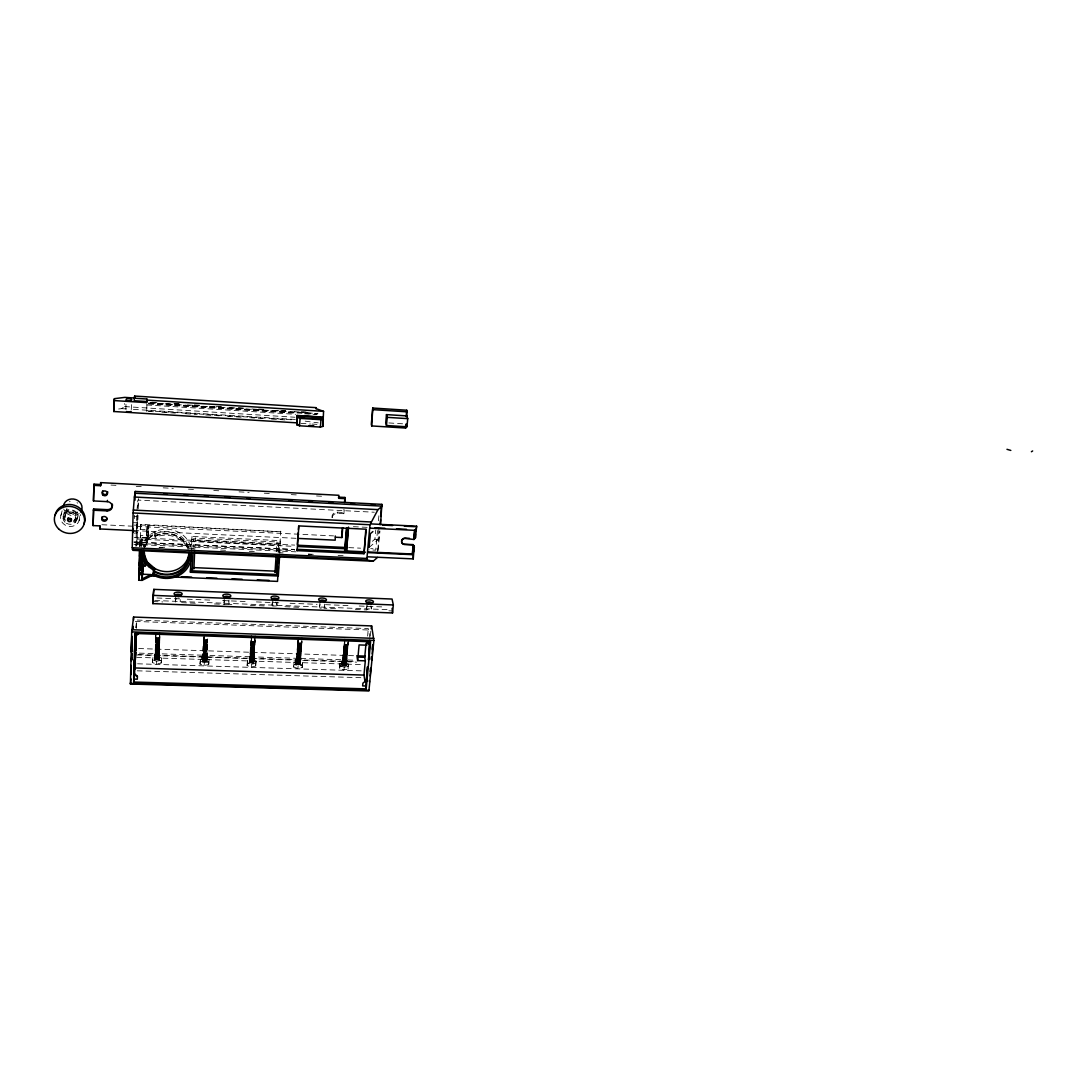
<?xml version="1.0" encoding="UTF-8"?>
<svg xmlns="http://www.w3.org/2000/svg" width="1087" height="1087" viewBox="0 0 1087 1087"><rect width="100%" height="100%" fill="white"/><g stroke="black" fill="none" stroke-linecap="round" stroke-linejoin="round"><path stroke-width="0.75" stroke-dasharray="5 3.75" d="M155.672 635.827L155.088 659.524L156.148 659.918L159.422 658.994L159.735 637.525M346.794 658.464L346.345 665.421L342.459 665.557L343.071 658.423L346.794 658.464L348.044 644.088M377.474 553.242L377.488 548.976L370.721 548.65M155.944 632.512L155.808 637.471L156.881 637.852L156.148 659.918L155.821 632.593M206.938 653.83L203.079 653.79L203.038 661.222L206.992 660.529L207.631 639.197L206.598 661.1L206.598 639.55L205.959 661.372C206.598 651.167 205.348 642.607 203.826 634.292M203.962 634.21L203.812 661.453L204.832 639.523L205.144 661.521L206.598 639.55L205.565 661.467L205.266 639.577L204.247 661.507L204.057 639.292L203.038 661.222L202.264 660.488L203.079 653.79M159.585 654.374L159.218 659.401L159.843 635.705M254.086 655.393L253.978 662.255L249.847 662.581L250.282 655.352L254.086 655.393L254.983 640.841M251.668 635.868L251.355 663.029L252.673 641.235L251.151 640.786L251.287 635.977M203.636 637.512L202.739 661.059L203.758 639.142M250.282 655.352L250.159 662.73L251.464 640.95M251.423 635.895L250.92 662.961L252.238 641.167L252.238 663.029L253.57 641.248L254.372 641.113L253.04 662.893L252.673 641.235L252.66 662.988L253.991 641.194L253.651 662.622L255.024 640.569M301.778 642.471L300.121 657.2L296.941 656.888L296.629 658.301L254.059 656.901L253.855 662.445L254.29 657.486M155.808 637.471L155.088 659.524L155.319 652.2L159.232 652.254M155.74 635.596L155.74 659.823L156.46 637.756L157.044 659.999L157.778 637.933L159.082 637.784L158.335 659.85L157.778 637.933L156.881 637.852L157.493 659.986L158.226 637.933L158.688 659.727L159.585 632.58M302.2 667.554L302.444 662.594L298.232 661.236L293.966 662.132L293.707 667.092L297.92 668.451L302.2 667.554L302.444 662.594M136.337 627.783L136.31 626.37L136.16 627.498M159.504 654.673L159.395 658.79M118.632 408.997L121.595 408.63L124.57 406.579L124.638 403.522M125.861 409.296L125.997 403.06M207.209 655.937L206.802 660.923L207.685 638.911M298.585 637.525L297.933 664.524L300.46 663.749L300.705 656.928M131.282 409.622L131.541 402.856M298.191 637.634L298.001 642.431L299.536 642.865L297.933 664.524L295.868 663.301L297.987 640.583M134.503 518.581L134.584 515.252M250.948 640.773L249.847 662.581L251.151 640.786M136.758 515.455L135.943 546.19L137.505 535.592M136.704 533.309L137.533 514.79L136.948 532.657L134.38 533.201M136.785 545.878L138.049 515.469M138.226 508.77L138.497 498.539M136.527 628.3L136.758 620.038L368.303 628.585L369.879 637.593M139.625 546.761L140.454 535.511L148.471 535.891L148.783 525.374L147.886 540.348L146.487 542.087L141.446 541.856L141.215 550.117M140.739 524.98L280.813 531.76L140.834 524.355L140.06 530.904L140.699 526.488M140.237 546.258L140.834 524.355M141.84 545.592L142.071 537.386L148.104 537.562M300.827 659.007L300.365 663.94L301.901 641.262M153.416 411.728L146.677 411.307L146.962 403.861M147.098 534.953L147.302 536.475L148.389 536.516L148.511 534.383L147.18 534.328L148.43 535.021M147.275 528.948L147.316 527.44L148.661 527.508L148.606 529.002L147.275 528.948L148.606 529.002M159.286 658.6L159.273 654.945L159.096 658.409L159.096 655.067L158.838 658.233L154.653 658.749L154.789 654.211L154.639 658.953L154.802 654.061L154.707 659.157L154.857 653.912M155.224 658.192L154.816 654.374L154.762 658.545L155.305 654.945M296.941 656.888L296.724 664.239L298.314 642.58M298.341 637.566L297.498 664.456L299.102 642.811L298.803 664.537L300.406 642.879L301.194 642.743L299.591 664.388L299.971 642.893L299.917 664.266L301.873 637.634M159.422 658.994L159.558 654.523M203.704 637.281L202.264 660.488M293.707 667.092L293.775 664.85L298.042 663.953L302.24 665.298M293.966 662.132L293.898 664.374L298.123 665.733L302.403 664.836M152.329 662.594L152.9 657.553L157.493 656.657L161.637 658.029L161.542 660.787L161.08 663.07L156.474 663.98L152.329 662.594L152.9 657.553M159.218 659.401L159.395 653.926M155.93 657.948L156.025 655.257M156.474 663.98L156.555 661.195L152.411 659.823M161.542 660.787L157.411 659.415L157.493 656.657M155.319 652.2L155.387 659.687L156.107 637.621L156.582 659.986L157.316 637.92L157.928 659.931L158.675 637.879L158.987 659.564L159.966 632.729M161.08 663.07L161.637 658.029M202.467 655.787C198.038 661.467 208.595 660.651 206.679 656.616L206.951 660.325M344.973 639.17L343.981 666.005L345.856 644.482L344.321 644.047L344.565 639.278M175.387 600.812L175.591 595.173M297.906 640.814L296.411 664.075L298.001 642.431M346.386 664.836L346.875 660.38L346.454 665.04L342.894 664.008L342.908 661.29L342.554 664.116L342.704 661.181L342.283 664.252L342.405 660.937L342.065 664.415L342.31 660.801L341.929 664.592L342.242 660.516L341.875 664.782L344.239 642.444M159.735 632.661L159.49 644.904L155.563 644.849L154.707 659.157M343.071 658.423L342.772 665.72L344.633 644.197M344.715 639.21L343.546 665.937L345.421 644.414L344.851 666.018L346.726 644.496L347.487 644.36L345.612 665.869L346.291 644.509L345.924 665.747L348.22 639.278M191.326 552.767L192.005 536.448L280.229 540.619L279.794 553.446M193.051 549.465L193.54 538.962L195.184 539.043L195.252 538.092L276.9 541.937L276.954 542.889L278.571 542.957L278.286 551.693M194.763 549.574L195.252 538.092M202.345 660.692L202.562 655.488M202.793 659.741L202.481 655.937L202.372 660.081L202.929 656.494M206.992 660.529L207.182 656.086M251.056 640.46L249.344 662.01L249.602 657.322L249.344 661.806L249.602 657.472L249.426 661.603L249.725 657.771L249.589 661.426L249.847 657.907L253.896 658.043L253.828 661.657L254.168 657.771L253.964 661.847L254.249 657.635L254.005 662.051M156.8 657.852L156.297 655.339L156.351 657.88L156.596 655.393L156.8 657.852L157.221 655.447L158.892 655.176M158.987 659.564L159.245 653.776L202.807 655.216M199.994 664.116L200.47 659.089L204.954 658.206L209.112 659.564L208.976 662.309L208.663 664.578L204.166 665.489L199.994 664.116L200.47 659.089M206.802 660.923L207.06 655.488M203.473 659.496L203.609 656.82M204.166 665.489L204.288 662.73L200.117 661.358M208.976 662.309L204.818 660.95L204.954 658.206M253.624 661.467L253.488 658.26M208.663 664.578L209.112 659.564M344.294 642.784L342.459 665.557L344.321 644.047M140.006 540.511L141.677 540.592L141.5 545.756L139.815 545.688L140.006 540.511L140.237 538.948L141.908 539.03L141.609 546.163M224.031 602.728L224.33 597.13M228.868 602.918L229.017 600.119M296.629 658.301L295.868 663.301M156.908 655.434L157.697 657.893L157.832 655.434M249.426 662.2L249.725 657.037M253.706 658.165C255.907 662.282 246.953 662.16 249.996 658.043M254.983 635.963L253.38 662.771L253.57 641.248L251.804 663.056L251.831 641.072L250.513 662.866L250.717 648.083L254.535 648.137L255.132 636.044M249.426 661.603L249.643 657.621M253.828 661.657L254.045 657.907M204.329 659.388L203.88 656.888L203.894 659.415L204.166 656.956L204.329 659.388L204.777 657.01L206.462 656.725M206.598 661.1L206.924 655.352L249.983 656.765M247.116 665.611L247.483 660.624L251.858 659.727L256.043 661.086L255.69 666.073L251.314 666.983L247.116 665.611L247.32 663.355L251.695 662.459L255.88 663.899M296.194 659.007L295.936 663.111L296.289 659.293L296.085 662.921L296.398 659.429L296.316 662.757L299.795 662.798L300.202 659.687L300.08 662.961L300.392 659.564L300.297 663.152L300.678 659.306L300.433 663.355L300.773 659.157L300.488 663.559M251.314 666.983L251.477 664.239L255.866 663.342L256.043 661.086L255.69 666.073L256.043 661.086M253.855 662.445L255.323 636.112M193.54 538.962L193.404 541.19L278.72 545.171M192.005 536.448L191.801 539.614L280.432 543.772M272.117 604.63L272.484 599.059M276.261 551.68L276.9 541.937M278.041 551.082L278.571 542.957M279.345 552.631L280.772 531.135M276.9 604.807L277.076 602.035M204.465 656.983L205.226 659.429L205.389 656.983M295.99 663.709L296.343 658.573M295.936 663.111L296.221 659.157M300.297 663.152L300.555 659.442M253.353 661.29L253.244 658.355L253.013 661.154L252.972 658.437L252.619 661.032L252.7 658.491L252.198 660.964L252.102 658.545L251.314 660.91L251.491 658.532M345.72 664.279L345.938 661.29M297.145 659.877L296.955 662.526L296.534 659.564M297.92 668.451L298.123 665.733M316.793 414.568L317.947 413.169M300.365 663.94L302.186 637.784M346.78 660.665L346.454 665.04L346.848 660.516M319.673 606.084L319.972 602.252M324.334 607.103L324.565 604.127M341.902 664.986L342.269 660.366M252.198 660.964L252.401 658.532M332.174 517.629A4.878 4.484 -7.1 0 1 337.405 513.377L343.886 513.703L343.954 509.151M342.011 665.19L342.432 660.081M342.283 664.252L342.541 661.073M346.237 664.633L346.536 660.95M136.962 510.7L137.859 500.088L374.308 512.235M343.886 513.703L344.171 510.36M341.929 664.592L342.256 660.665M297.77 662.418L297.403 659.945L297.349 662.445L297.675 660.013L297.77 662.418L298.273 660.067L299.971 659.782M339.701 666.317L339.932 663.613L344.09 662.73L348.316 664.075L348.166 669.008L344.008 669.918L339.769 668.559L339.701 666.317L343.859 665.434L348.085 666.766L348.166 669.008M339.769 668.559L339.932 663.613M343.859 665.434L344.09 662.73M344.008 669.918L344.239 667.201L348.411 666.304M348.506 639.414L346.345 665.421L348.193 642.879M348.085 666.766L348.316 664.075M247.483 660.624L247.279 662.88L251.477 664.239M366.632 607.932L366.998 603.992M372.379 541.285L374.906 539.125L375.749 530.048M367.61 636.085L368.303 628.585M377.515 530.565L375.694 550.171L368.941 549.845M378.425 520.768L379.037 514.233M371.251 608.951L371.523 606.084M369.118 547.44L377.936 539.845L379.064 527.752M377.787 549.886L379.512 531.475M378.072 550.837L379.934 530.972M370.314 636.126L370.884 630.093M297.974 660.04L298.64 662.459L298.871 660.04M301.996 637.716L301.248 649.713L297.471 649.673L297.091 664.361L298.68 642.702L298.381 664.551L299.536 642.865L299.224 664.483L300.827 642.825L300.175 664.116L300.651 658.437L342.731 659.823M343.927 661.548L344.565 663.953L345.123 661.507L344.987 664.035L345.408 661.453L345.367 664.143C347.392 660.665 343.125 660.638 343.696 663.899L343.927 661.548L343.125 661.385M344.565 663.953L344.824 661.548M348.343 639.36L347.419 651.29L343.696 651.249L343.139 665.842L345.014 644.319L344.416 666.032L345.856 644.482L345.245 665.964L347.12 644.442L346.169 665.597L346.712 659.945L354.702 660.217M249.82 661.263L250.187 658.165L250.119 661.127L250.404 658.26L250.486 661.018L250.907 658.423L251.314 660.91M186.692 546.639A23.343 20.87 4.8 0 0 155.033 537.467L155.577 533.024L150.631 536.136L146.799 540.293L146.201 544.777L144.775 543.962L145.373 539.478L149.49 535.021L154.775 531.692A24.838 22.243 5 0 1 190.728 546.978M188.214 549.995A22.528 20.15 4.9 0 0 155.618 536.163L155.93 533.622L154.775 531.692L154.232 536.122L155.033 537.467M296.316 662.757L296.71 659.687L296.955 662.526M135.753 627.675L136.758 620.038M145.291 546.815L147.438 540.66L151.147 536.625L155.93 533.622A22.433 20.096 5 0 1 188.391 547.427M146.759 537.494L148.009 538.201M146.854 529.709L147.452 525.306M144.693 548.011L145.033 545.429L142.723 544.764L142.098 549.275M146.813 531.217L147.397 526.815L146.487 542.087L146.976 529.953L148.321 530.021L146.894 530.592M144.326 545.226L143.973 547.794L147.438 540.66L145.373 539.478L142.723 544.764M141.446 541.856L142.071 537.386M139.938 546.122L140.237 538.948M137.505 507.86L138.402 502.058M157.697 657.893L158.403 655.339L158.512 658.097L158.661 655.257L158.838 658.233M205.226 659.429L205.959 656.888L206.027 659.632L206.231 656.82L206.367 659.768M342.894 664.008L343.37 661.453L343.696 663.899M298.64 662.459L299.455 659.958L299.455 662.649L299.727 659.877L299.795 662.798M79.093 520.673A9.498 8.411 11.6 0 0 67.625 509.749A9.498 8.411 11.6 0 0 63.25 523.662A9.498 8.411 11.6 0 0 79.093 520.673L80.574 514.531M76.756 520.007L78.807 511.597M75.18 519.545L75.519 518.159M74.921 522.725L77.585 511.95A6.943 6.169 12 0 1 66.348 509.382M64.812 516.556L65.179 515.17M65.75 512.847L66.932 508.376M63.032 516.882L65.071 509.287M60.872 515.415L62.122 510.822M276.682 606.03L276.791 605.636A4.864 4.552 6.6 0 0 276.832 603.978L275.772 601.994M335.57 608.72L324.021 608.272L324.266 607.511A4.81 4.525 11.8 0 0 324.293 605.853L323.899 604.725M214.424 603.964L228.487 604.521L228.759 603.747A4.919 4.579 1.9 0 0 228.814 602.089L228.243 600.622M143.43 546.625L144.775 543.962M320.162 604.576L319.741 605.676A4.81 4.511 12.4 0 0 319.7 607.32L319.918 608.109L324.021 608.272M224.832 600.486L224.153 601.899A4.919 4.579 2.3 0 0 224.085 603.57L224.289 604.358M147.085 537.617L148.471 535.891L147.886 540.348L139.815 539.967M367.542 605.88L366.699 607.538A4.769 4.484 17.9 0 0 366.686 609.168C367.012 609.848 370.912 609.97 371.197 609.345A4.769 4.484 17.4 0 0 371.197 607.715L370.368 605.989M273.394 601.899L272.226 603.801A4.864 4.552 7.1 0 0 272.171 605.459L272.266 605.853M177.045 597.891L175.51 599.983A4.973 4.606 -1.7 0 0 175.415 601.654L175.496 602.062M272.81 606.03L275.731 605.975M204.288 662.73L208.799 661.82M200.334 661.847L204.818 660.95M152.805 660.325L157.411 659.415M156.555 661.195L161.175 660.298M137.56 663.79L361.985 670.883M137.22 670.815L361.713 677.717M138.647 648.531L356.685 655.828M139.313 653.124L155.088 653.64M138.266 654.578L356.631 661.725M136.527 654.945L356.685 662.132M136.704 657.322L362.637 664.646M135.304 621.438L369.186 630.025M156.908 597.986L178.825 598.855M187.263 599.195L212.549 600.187M222.658 600.595L247.945 601.6M256.383 601.926L281.669 602.932M290.093 603.271L317.064 604.331M325.489 604.671L350.788 605.676M359.213 606.002L382.814 606.94M154.734 600.5L389.16 609.725M153.09 601.559L162.751 601.94M181.515 602.674L196.326 603.258M228.487 604.521L231.871 604.657M250.431 605.377L265.636 605.975M284.876 606.736L301.561 607.388M355.367 609.494L366.903 609.943M388.861 610.812L392.108 610.935M134.177 537.576L294.686 545.09M348.764 547.631L360.585 548.174M146.718 539.003L148.049 539.07M137.41 539.043L294.577 546.381M146.623 539.641L147.968 539.709M133.891 541.965L294.373 549.397M134.054 542.182L294.373 549.601M137.139 543.432L294.495 550.701M139.802 544.478L141.487 544.56M133.918 544.37L296.017 551.829M139.815 545.144L141.487 545.226M159.64 547.277L166.406 547.59M188.404 548.595L195.171 548.908M220.552 550.063L225.634 550.294M249.317 551.381L254.399 551.612M278.082 552.699L284.862 553.011M308.273 554.085L314.917 554.384M338.125 555.457L344.769 555.756M159.028 547.454L162.411 547.603M308.328 554.234L311.697 554.397M133.321 522.657L136.826 522.82M134.068 525.103L137.533 525.266M101.893 524.722L333.587 535.891M140.101 529.383L148.199 529.777M133.755 530.565L296.275 538.323M133.09 531.312L136.595 531.475M353.397 526.679L368.33 527.412M134.285 516.502L137.75 516.678M332.065 517.575A4.864 4.484 -7.1 0 1 337.215 512.167L343.682 512.493M110.969 485.06L119.393 485.509M136.242 486.405L144.666 486.854M163.199 487.832L173.309 488.362M188.472 489.177L196.896 489.612M213.745 490.509L222.169 490.957M239.031 491.854L249.14 492.384M264.304 493.199L272.728 493.634M291.262 494.626L299.686 495.074M316.534 495.957L324.959 496.406M121.595 408.63L126.649 408.943M133.375 409.364L295.311 419.46M146.759 410.75L293.354 419.881M161.854 412.245L175.347 413.087M185.469 413.712L197.277 414.446M205.701 414.976L219.194 415.818M227.631 416.335L241.124 417.177M249.562 417.707L263.054 418.536M271.492 419.066L284.984 419.908M305.216 421.158L318.233 422.857M300.977 423.373L310.42 423.957M311.996 424.066L318.287 424.446M175.727 403.508L179.11 403.712M151.935 402.204L157.031 402.53M173.974 403.603L179.056 403.916M194.315 404.88L199.397 405.206M216.354 406.28L221.435 406.606M238.379 407.679L243.474 408.005M258.72 408.97L263.815 409.283M280.759 410.356L285.84 410.682M301.099 411.647L307.879 412.082M150.237 402.557L157.017 402.978M165.482 403.522L179.029 404.378M187.507 404.907L199.356 405.655M209.533 406.307L221.381 407.054M229.86 407.584L243.406 408.454M251.885 408.984L263.733 409.731M273.897 410.383L285.759 411.131M294.224 411.66L307.784 412.517M150.223 402.937L317.717 413.522M148.634 403.019L315.882 413.59L315.76 414.514L302.254 413.658M148.539 403.562L316.82 414.201M148.525 403.943L296.602 413.291M146.772 404.948L295.65 414.324M388.847 422.938L402.937 423.821M124.57 406.579L294.971 417.245M374.906 539.125L377.936 539.845M340 665.855L344.239 667.201M178.621 597.809L179.45 598.407M149.49 535.021L151.147 536.625M155.618 536.163L155.264 535.551A23.275 20.83 4.9 0 1 188.078 547.223M180.021 599.372L180.225 600.16A4.987 4.606 -2 0 1 180.143 601.845M337.215 512.167L337.405 513.377M146.623 410.193L146.677 411.307M73.576 520.632A5.394 4.783 11.6 0 0 74.826 514.219A5.394 4.783 11.6 0 0 67.707 512.371L67.109 512.697A5.394 4.783 11.6 0 0 65.166 517.657M69.337 501.786A6.943 6.169 12 0 1 70.152 501.46M77 502.615A6.943 6.169 12 0 1 77.666 503.186M65.369 520.85A7.038 6.25 11.6 0 1 66.117 511.474A7.038 6.25 11.6 0 1 76.443 513.811A7.038 6.25 11.6 0 1 72.978 522.575M73.237 522.018A5.394 4.783 11.6 0 0 74.487 515.591A5.394 4.783 11.6 0 0 67.34 513.743L66.755 514.069A5.394 4.783 11.6 0 0 65.329 520.225M65.003 522.249A7.052 6.25 11.6 0 1 67.625 512.018A7.052 6.25 11.6 0 1 76.987 518.92A7.052 6.25 11.6 0 1 66.443 523.309M79.242 513.54A9.335 8.302 12 0 1 63.753 509.042M154.232 536.122A25.001 22.365 4.8 0 1 189.491 548.663M203.418 646.48L203.405 661.358L204.424 639.428L204.696 661.535L205.728 639.604L206.313 661.249L207.345 639.346L207.291 646.52L203.418 646.48M154.993 654.659L154.952 658.355L155.128 654.809M148.28 531.529L146.854 532.1L148.28 531.529"/><path stroke-width="1.5" d="M392.108 608.34L392.543 612.959L152.859 603.625L153.118 595.377L153.81 589.358L392.054 599.046L393.331 604.97L392.543 612.959M373.874 640.46L371.645 625.922L133.565 617.049L131.704 631.873L130.426 684.008L368.901 690.952L373.874 640.46L131.704 631.873M370.001 640.392L368.547 659.931L369.621 640.392M133.755 530.565L99.895 528.961L99.936 525.904L93.102 525.578L93.604 508.974L107.287 509.654A5.15 4.606 10.5 0 0 112.355 504.096M93.333 510.211L107.042 510.89A5.163 4.62 10.5 0 0 112.26 506.528A5.163 4.62 10.5 0 0 107.205 501.637L93.468 500.93L93.971 484.163L100.86 484.517L100.602 485.726L93.686 485.359M93.604 508.974L93.102 525.578M93.971 484.163L93.468 500.93M100.602 485.726L100.643 482.614L338.872 495.292L338.628 498.322L345.136 498.661L344.864 502.004M296.615 422.829L113.755 411.511L113.972 400.56L114.42 398.657L124.774 397.38L134.679 398.019L134.639 396.048L316.14 407.652L316.303 408.726L323.559 411.348L322.88 426.389L320.407 427.082L299.536 425.791L296.819 424.786L297.118 415.451L323.124 417.082L322.88 426.389M114.42 398.657L113.755 411.511M141.106 569.452C144.544 570.566 139.761 566.463 140.848 570.227M134.639 396.048L134.163 400.736L146.799 401.538L146.609 402.625L113.972 400.56M377.461 557.454L373.194 561.232L133.008 550.348L132.234 547.739L133.117 512.955L134.38 497.017L135.291 491.433L381.85 504.354L380.559 524.342M133.171 528.418L133.144 532.521M134.978 500.224L135.291 491.433M130.983 665.407L130.739 674.864L130.929 673.369M133.687 682.038L134.992 633.449L370.613 641.751L366.183 688.873L133.687 682.038L134.584 659.306L134.014 674.959L134.204 673.464L137.397 676.386L137.315 679.198L134.054 679.09M135.277 633.517L134.625 652.214L135.196 636.411L138.579 633.639M134.448 675.992L136.351 634.917M157.656 576.327L150.903 576.042L142.044 580.376L138.715 580.241L138.987 573.773L142.302 573.909M142.832 568.99L142.234 573.474L138.905 573.325L139.544 550.076M139.679 566.476L138.715 580.241M145.59 565.702L143.402 560.579L143.375 550.593L144.123 550.62L144.734 555.865L143.661 558.609L145.848 563.718L145.59 565.702L144.123 566.381L141.772 560.892L141.704 550.565L141.296 565.335L142.954 565.403L142.329 570.023L140.658 569.955L141.215 550.117M146.609 402.625L146.867 399.011L134.231 398.209M142.044 580.376L142.832 569.466M142.234 573.474L142.329 570.023M150.903 576.042L150.957 574.575L142.084 578.895L142.954 565.403M153.81 589.358L152.859 603.625M279.576 556.666L278.299 576.015L190.442 572.238L191.244 552.889M277.959 556.571L276.777 574.493L192.141 570.838L192.915 552.767M192.141 570.838L192.29 568.542L193.921 568.61L194.627 552.182M133.022 628.965L133.035 626.248L132.804 628.626M146.867 401.388L146.922 400.396M132.07 636.561L131.907 642.77M132.043 647.39L131.676 651.82L132.07 643.912M131.676 659.048L131.84 652.974L131.432 660.42M135.359 636.669L135.196 642.879L135.603 634.876M139.639 552.033L139.571 556.381L139.679 555.579M139.639 562.251L139.313 565.838L139.707 557.944M141.419 550.131L141.242 556.462L141.663 550.919M193.921 568.61L193.989 567.631L274.984 571.151L275.038 572.129L276.655 572.197L276.777 574.493M190.442 572.238L190.646 568.949M191.027 557.291L191.122 556M275.038 572.129L276.112 555.878M276.655 572.197L277.715 555.96M172.86 576.98L277.525 581.396L278.354 567.509M278.775 562.59L279.223 555.837M296.819 424.786L297.118 415.451M299.536 425.791L300.053 418.4L297.335 417.394M297.349 544.383L298.164 532.847M298.395 529.559L298.626 526.257M297.118 550.647L298.871 525.904L366.21 529.22L364.009 553.731L297.118 550.647L296.996 549.315L365.055 552.468M99.895 528.961L100.099 526.081M320.407 427.082L320.964 419.691L323.437 419.011M138.905 573.325L139.408 568.093L139.122 574.493L138.987 573.773M335.272 535.973L335.217 540.171L297.974 538.405M341.834 534.627L342.391 528.037M344.511 502.479L344.932 497.466L338.437 497.126M335.462 537.223L341.902 537.535L342.731 527.63M344.552 551.557L346.508 528.296M344.715 552.441L346.807 527.671M348.533 527.073L346.454 551.612L348.288 528.065M406.864 415.913L406.755 410.22L372.759 408.033L371.319 424.283L371.727 425.941L405.682 428.047L406.076 424.012L406.932 426.783L386.469 425.506L385.722 422.734L386.469 414.609L406.864 415.913L407.734 418.644L406.932 426.783M371.727 425.941L372.759 408.033M365.803 529.573L364.009 553.731M364.987 681.372L363.982 675.081L365.314 660.828L357.664 660.583L359.077 644.931L366.754 645.189L367.189 640.637M373.194 561.232L367.352 560.077L366.917 558.446L369.974 524.749L377.977 509.626L382.257 506.134L134.992 493.226M369.118 547.44L370.368 533.676L372.895 531.557M365.314 660.828L364.729 657.309L366.034 643.287M386.469 425.506L387.23 417.354L386.469 414.609M381.428 506.8L380.926 516.393M380.137 524.776L380.613 519.749M365.721 685.992L367.528 666.793L366.468 681.997L366.237 680.53L362.895 683.166L362.637 685.897L365.721 685.992L366.183 688.873M370.191 671.467L370.477 668.423M372.284 649.333L372.719 644.7L372.243 653.858M370.151 675.978L370.871 668.342M371.401 658.6L371.659 660.04L371.944 656.956M406.117 416.688L406.755 410.22M368.439 552.631L412.408 554.669L413.087 544.614L404.527 544.207A3.315 3.03 -13.5 0 1 401.592 541.802M412.408 554.669L413.182 544.94L404.609 544.533A3.315 3.03 -13.6 0 1 401.633 541.326A3.315 3.03 -13.6 0 1 405.234 538.445L413.97 539.492L415.424 537.875L416.634 526.19L370.925 523.907M413.603 552.019L414.201 546.19L413.087 544.614M415.465 534.016L415.424 537.875M415.764 531.108L416.634 526.19M367.936 556.816L413.25 558.895L414.201 546.19M413.97 539.492L414.745 529.709L413.726 538.541M190.741 552.916A25.001 22.365 4.8 0 1 179.966 574.86A25.001 22.365 4.8 0 1 153.022 574.901L154.436 569.017L149.748 565.539L146.188 561.096L154.816 568.46L154.123 571.667A23.275 20.83 4.9 0 0 178.567 571.993A23.275 20.83 4.9 0 0 189.423 552.549M153.022 574.901L153.566 570.254L154.816 568.46A22.433 20.096 5 0 0 188.948 552.658M135.997 635.515L135.78 641.941L136.188 635.243M130.426 684.008L131.079 678.995M145.848 563.718L146.84 560.797L144.734 555.865L142.397 556.313M131.106 660.679L131.296 659.198M140.658 569.955L141.378 558.011L140.97 565.906M146.867 399.011L146.691 400.098L323.559 411.348M315.937 408.739L316.14 407.652M371.143 628.707L371.645 625.922M107.042 510.89L107.287 509.654M107.205 501.637L107.464 500.4M70.859 521.23L71.158 520.89A1.916 1.698 11.5 0 0 70.478 518.526L70.016 518.336A1.916 1.698 11.5 0 0 68.563 518.431L67.856 519.015A1.916 1.698 11.5 0 0 68.535 521.393L68.997 521.583A1.916 1.698 11.5 0 0 70.451 521.488L71.484 519.151M67.652 520.306L68.087 517.955M381.564 505.278L381.85 504.354M365.748 681.794L366.237 680.53M145.685 562.971L148.539 566.531L150.278 565.091M71.334 519.314L70.94 519.572A1.916 1.698 11.6 0 1 69.486 519.668L69.038 519.477A1.916 1.698 11.6 0 1 68.155 518.404M1031.386 451.744L1032.65 450.956M141.772 560.892L143.402 560.579M130.372 683.356L369.145 690.34M135.454 667.975L363.982 675.081M356.685 655.828L365.123 656.113M364.729 657.309L357.12 657.064L357.664 660.583M131.84 629.713L373.887 638.354M153.118 595.377L393.331 604.97M142.791 570.267L141.133 570.199L141.174 568.922M141.065 570.729L142.723 570.797M139.014 572.496L140.658 572.564M142.696 574.235L150.957 574.575M138.864 574.615L142.193 574.751M154.558 575.539L157.928 575.675M181.502 576.681L191.611 577.102M206.761 577.74L216.87 578.175M232.02 578.814L242.129 579.249M257.279 579.887L269.06 580.39M132.234 547.739L366.917 558.446M132.261 549.411L367.352 560.077M298.069 545.253L345.381 547.468M297.96 546.53L345.272 548.745M346.345 550.946L364.933 551.816M368.316 551.965L412.245 554.003M409.432 538.337L405.152 538.119A3.315 3.03 -13.5 0 0 401.551 541.013M133.266 510.061L370.816 521.977M382.42 525.075L392.556 525.578M404.391 526.176L414.527 526.679M133.117 512.955L369.974 524.749M374.961 527.752L384.907 528.241M396.51 528.812L406.456 529.301M370.11 528.146L414.921 530.347M164.015 493.892L167.384 494.069M184.246 494.952L187.63 495.128M204.492 496.012L207.862 496.188M224.724 497.072L229.792 497.33M246.654 498.213L250.024 498.389M288.816 500.428L292.186 500.604M309.048 501.487L312.417 501.664M329.293 502.534L332.663 502.71M351.21 503.689L354.579 503.865M371.441 504.748L374.825 504.925M134.38 497.017L377.977 509.626M300.053 418.4L320.964 419.691M309.075 425.547L313.803 425.832M387.23 417.354L407.734 418.644M373.167 409.663L407.272 411.851M1006.97 449.311L1010.815 450.426M137.397 676.386L134.312 674.782L134.204 673.464M148.539 566.531L153.566 570.254M366.74 641.683L369.607 644.591M413.345 545.579L414.46 547.155M140.712 574.004L140.712 573.311L140.726 574.398M144.394 558.46L146.5 563.419M405.179 426.389L405.682 428.047M344.932 497.466L345.136 498.661M369.322 680.625L369.566 682.092M341.698 536.271L341.902 537.535M371.251 656.928L371.659 660.04M100.643 482.614L100.86 484.517M278.095 572.74L278.299 576.015M413.155 556.395L413.25 558.895M132.003 657.73L132.043 659.809M133.565 617.049L133.592 619.943M299.305 424.691A2.622 0.829 4.7 0 1 298.871 424.501M131.106 411.389A2.717 0.842 2.7 0 1 129.068 411.864A2.717 0.842 2.7 0 1 126.5 411.484M55.043 515.428A15.15 13.438 11.6 0 1 74.12 505.197A15.15 13.438 11.6 0 1 83.794 523.988M63.535 505.781A9.335 8.302 12 0 1 75.791 499.558A9.335 8.302 12 0 1 80.737 511.895M188.676 552.604A22.528 20.15 4.9 0 1 178.186 571.422A22.528 20.15 4.9 0 1 154.517 571.11M189.097 553.134A23.343 20.87 4.8 0 1 179.056 573.623A23.343 20.87 4.8 0 1 153.892 573.664M177.127 596.192A2.446 1.019 1.8 0 1 176.04 594.643A2.446 1.019 1.8 0 1 179.885 594.657A2.446 1.019 1.8 0 1 179.206 596.206M224.357 597.307A2.419 1.019 2.6 0 1 227.455 596.287A2.419 1.019 2.6 0 1 228.501 597.999A2.419 1.019 2.6 0 1 224.465 597.483M272.647 599.413A2.391 1.005 3.5 0 1 274.617 598.149A2.391 1.005 3.5 0 1 277.239 599.426M320.706 601.641A2.378 0.992 4.3 0 1 320.638 600.309A2.378 0.992 4.3 0 1 323.749 600.309A2.378 0.992 4.3 0 1 324.551 601.654M368.819 603.856A2.351 0.992 5.1 0 1 367.392 602.32A2.351 0.992 5.1 0 1 371.02 602.334A2.351 0.992 5.1 0 1 370.776 603.869M107.613 491.637A2.677 2.405 11.4 0 1 104.637 494.49A2.677 2.405 11.4 0 1 102.749 490.794M107.124 518.336A2.65 2.364 10 0 1 103.863 519.858A2.65 2.364 10 0 1 102.042 516.868M135.101 666.086C135.155 671.657 135.671 656.072 135.101 666.086M131.704 637.743L131.323 652.105L131.894 636.289L131.704 637.743M135.114 645.814L134.951 651.928L135.345 644.02L135.114 645.814M134.87 654.89L134.706 660.978L135.101 653.083L134.87 654.89M134.625 663.912L134.462 669.972L134.87 662.092L134.625 663.912M135.698 644.944L135.535 650.95L135.929 643.191L135.698 644.944M135.454 653.953L135.291 659.918L135.685 652.173L135.454 653.953M131.609 399.744L131.5 400.288A2.717 0.829 2.8 0 1 128.619 400.94A2.717 0.829 2.8 0 1 126.078 399.948L126.187 399.405A2.717 0.829 2.8 0 1 129.068 398.752A2.717 0.829 2.8 0 1 131.609 399.744M318.844 417.082L301.493 415.995A2.622 0.815 4.7 0 0 298.979 416.661A2.622 0.815 4.7 0 0 301.697 417.653L319.089 418.74A2.609 0.815 4.9 0 0 321.562 418.074A2.609 0.815 4.9 0 0 318.844 417.082M58.576 528.812A15.204 13.465 11.5 0 0 84.025 524.287A15.204 13.465 11.5 0 0 65.859 506.624A15.204 13.465 11.5 0 0 58.576 528.812M175.945 595.214A4.09 1.698 1.8 0 0 182.181 593.991A4.09 1.698 1.8 0 0 176.162 592.293A4.09 1.698 1.8 0 0 175.945 595.214M224.343 597.035A4.035 1.685 2.6 0 0 230.824 596.179A4.035 1.685 2.6 0 0 225.294 594.168A4.035 1.685 2.6 0 0 224.343 597.035M272.606 598.964A3.995 1.671 3.5 0 0 278.938 598.108A3.995 1.671 3.5 0 0 273.353 596.124A3.995 1.671 3.5 0 0 272.606 598.964M320.312 600.88A3.954 1.658 4.3 0 0 326.48 600.024A3.954 1.658 4.3 0 0 320.855 598.04A3.954 1.658 4.3 0 0 320.312 600.88M367.447 602.769A3.927 1.644 5.1 0 0 373.48 601.913A3.927 1.644 5.1 0 0 367.814 599.942A3.927 1.644 5.1 0 0 367.447 602.769M102.857 494.938A2.677 2.405 11.3 0 0 107.341 494.096A2.677 2.405 11.3 0 0 104.135 490.971A2.677 2.405 11.3 0 0 102.857 494.938M102.423 520.442A2.663 2.378 10 0 0 106.879 519.6A2.663 2.378 10 0 0 103.686 516.529A2.663 2.378 10 0 0 102.423 520.442"/></g></svg>
